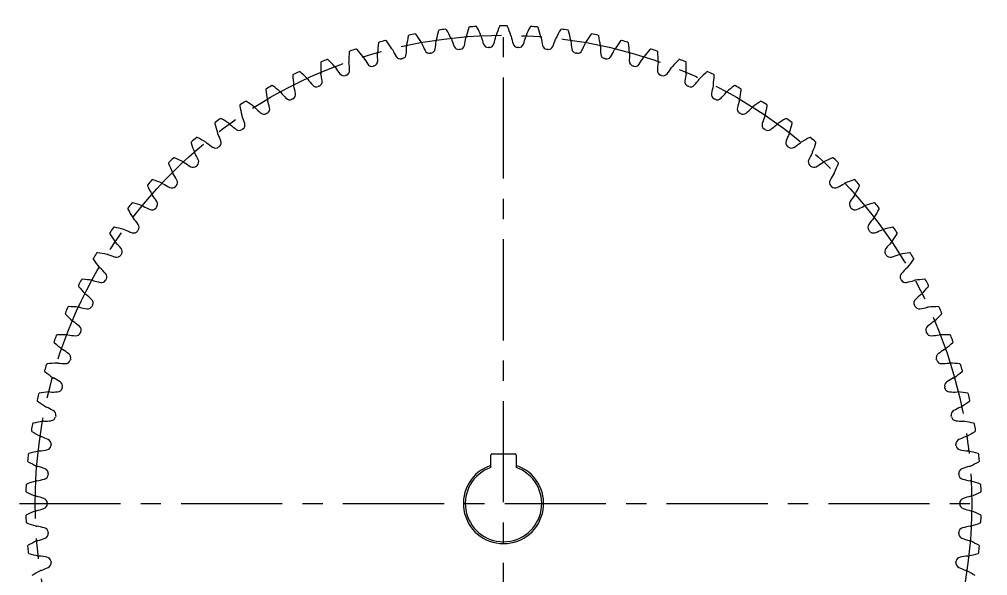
# Model space of a CAD drawing. Extents: x -1 to 233, y -13 to 175.
# Drawn here: x -1 to 151, y 73.7 to 161 of the extents above; entities that cross this region are included whole.
import ezdxf

# ---------------------------------------------------------------- set-up
doc = ezdxf.new("R2010")
doc.units = 0
doc.header["$LTSCALE"] = 0.5
doc.linetypes.add('CENTER', pattern=[50.8, 31.75, -6.35, 6.35, -6.35])
doc.layers.add('MSM_CENTER', color=1, linetype='CENTER')
doc.layers.add('MSM_CONTINUOUS', color=7, linetype='CONTINUOUS')

msp = doc.modelspace()

# ---------------------------------------------------------------- linework, layer by layer
at = {"layer": 'MSM_CENTER'}
for p, q in [((75, 9), (75, 161)), ((-1, 85), (151, 85))]:
    msp.add_line(p, q, dxfattribs=at)
msp.add_circle((75, 85), 73.5, dxfattribs=at)
at = {"layer": 'MSM_CONTINUOUS'}
for p, q in [((73.2, 92.8), (76.8, 92.8)), ((73, 90.66), (73, 92.6)), ((77, 92.6), (77, 90.66))]:
    msp.add_line(p, q, dxfattribs=at)
for centre, radius, start, end in [((92.74, 151.75), 24.5, 161.049, 164.5918), ((69.71, 159.66), 0.15, 94.0565, 161.049), ((75, 85), 75, 93.2904, 94.0565), ((70.7, 159.73), 0.15, 26.2979, 93.2904), ((48.87, 148.94), 24.5, 22.7551, 26.2979), ((96.98, 150.48), 24.5, 157.3755, 160.9184), ((74.5, 159.85), 0.15, 90.383, 157.3756), ((75, 85), 75, 89.617, 90.383), ((75.5, 159.85), 0.15, 22.6245, 89.617), ((53.02, 150.48), 24.5, 19.0816, 22.6245), ((101.13, 148.94), 24.5, 153.7021, 157.2449), ((79.3, 159.73), 0.15, 86.7096, 153.7021), ((75, 85), 75, 85.9435, 86.7096), ((80.29, 159.66), 0.15, 18.9508, 85.9435), ((57.26, 151.75), 24.5, 15.4082, 18.951), ((84.05, 153.47), 24.5, 168.396, 171.9388), ((60.2, 158.37), 0.15, 101.4035, 168.396), ((75, 85), 75, 100.6374, 101.4035), ((61.18, 158.56), 0.15, 33.6449, 100.6374), ((40.91, 145.07), 24.5, 30.102, 33.6449), ((88.42, 152.75), 24.5, 164.7225, 168.2653), ((64.93, 159.17), 0.15, 97.73, 164.7225), ((75, 85), 75, 96.9639, 97.73), ((65.92, 159.3), 0.15, 29.9714, 96.9639), ((44.83, 147.13), 24.5, 26.4286, 29.9714), ((47.53, 161.21), 21.78, 348.6007, 351.8292), ((70.32, 157.93), 1.25, 164.5918, 171.8292), ((70.32, 157.93), 1.25, 15.5177, 22.7551), ((92.5, 164.09), 21.78, 195.5177, 198.7463), ((52.47, 162.81), 21.78, 344.9272, 348.1557), ((75, 158.08), 1.25, 160.9183, 168.1557), ((75, 158.08), 1.25, 11.8443, 19.0816), ((97.53, 162.81), 21.78, 191.8443, 195.0728), ((57.5, 164.09), 21.78, 341.2537, 344.4823), ((79.68, 157.93), 1.25, 157.2449, 164.4823), ((79.68, 157.93), 1.25, 8.1708, 15.4082), ((102.47, 161.21), 21.78, 188.1708, 191.3993), ((105.17, 147.13), 24.5, 150.0286, 153.5714), ((84.08, 159.3), 0.15, 83.0361, 150.0286), ((75, 85), 75, 82.27, 83.0361), ((85.07, 159.17), 0.15, 15.2775, 82.27), ((61.58, 152.75), 24.5, 11.7347, 15.2775), ((109.09, 145.07), 24.5, 146.3551, 149.898), ((88.82, 158.56), 0.15, 79.3626, 146.3551), ((75, 85), 75, 78.5965, 79.3626), ((89.8, 158.37), 0.15, 11.604, 78.5965), ((65.95, 153.47), 24.5, 8.0612, 11.604), ((79.65, 153.91), 24.5, 172.0694, 175.6122), ((55.53, 157.27), 0.15, 105.0769, 172.0694), ((75, 85), 75, 104.3108, 105.0769), ((56.5, 157.53), 0.15, 37.3183, 104.3108), ((37.13, 142.77), 24.5, 33.7755, 37.3183), ((38.01, 157.07), 21.78, 355.9476, 359.1762), ((61.03, 156.74), 1.25, 171.9387, 179.1762), ((61.03, 156.74), 1.25, 22.8647, 30.1021), ((82.24, 165.68), 21.78, 202.8647, 206.0932), ((42.7, 159.29), 21.78, 352.2741, 355.5027), ((65.65, 157.48), 1.25, 168.2653, 175.5027), ((65.65, 157.48), 1.25, 19.1912, 26.4286), ((87.4, 165.05), 21.78, 199.1912, 202.4197), ((67.96, 157.03), 0.75, 202.4197, 275.5815), ((68.14, 157.05), 0.75, 275.4389, 348.6007), ((72.59, 157.33), 0.75, 198.7463, 271.908), ((75, 85), 71.62, 91.7655, 91.908), ((72.77, 157.34), 0.75, 271.7655, 344.9272), ((77.23, 157.34), 0.75, 195.0728, 268.2345), ((75, 85), 71.62, 88.092, 88.2345), ((77.41, 157.33), 0.75, 268.092, 341.2537), ((81.86, 157.05), 0.75, 191.3993, 264.5611), ((82.04, 157.03), 0.75, 264.4186, 337.5803), ((62.6, 165.05), 21.78, 337.5803, 340.8088), ((84.35, 157.48), 1.25, 153.5714, 160.8088), ((84.35, 157.48), 1.25, 4.4973, 11.7347), ((107.3, 159.29), 21.78, 184.4973, 187.7259), ((67.76, 165.68), 21.78, 333.9068, 337.1353), ((88.97, 156.74), 1.25, 149.898, 157.1353), ((88.97, 156.74), 1.25, 0.8238, 8.0612), ((111.99, 157.07), 21.78, 180.8238, 184.0524), ((112.87, 142.77), 24.5, 142.6817, 146.2245), ((93.5, 157.53), 0.15, 75.6892, 142.6817), ((75, 85), 75, 74.9231, 75.6892), ((94.47, 157.27), 0.15, 7.9306, 74.9231), ((70.35, 153.91), 24.5, 4.3878, 7.9306), ((75.22, 154.07), 24.5, 175.7429, 179.2857), ((50.94, 155.88), 0.15, 108.7504, 175.7429), ((75, 85), 75, 107.9843, 108.7504), ((51.89, 156.19), 0.15, 40.9918, 107.9843), ((33.51, 140.22), 24.5, 37.449, 40.9918), ((51.97, 154.36), 1.25, 30.2116, 37.449), ((56.46, 155.69), 1.25, 175.6122, 182.8496), ((33.47, 154.55), 21.78, 359.6211, 2.8496), ((56.46, 155.69), 1.25, 26.5381, 33.7755), ((77.06, 165.98), 21.78, 206.5381, 209.7667), ((58.81, 155.54), 0.75, 209.7667, 282.9284), ((58.98, 155.58), 0.75, 282.7859, 355.9476), ((63.36, 156.43), 0.75, 206.0932, 279.2549), ((75, 85), 71.62, 99.1124, 99.2549), ((63.54, 156.46), 0.75, 279.1124, 352.2741), ((75, 85), 71.62, 95.4389, 95.5815), ((75, 85), 71.62, 84.4185, 84.5611), ((86.46, 156.46), 0.75, 187.7259, 260.8876), ((75, 85), 71.62, 80.7451, 80.8876), ((86.64, 156.43), 0.75, 260.7451, 333.9068), ((91.02, 155.58), 0.75, 184.0524, 257.2141), ((91.19, 155.54), 0.75, 257.0716, 330.2333), ((72.94, 165.98), 21.78, 330.2333, 333.4619), ((93.54, 155.69), 1.25, 146.2245, 153.4619), ((116.53, 154.55), 21.78, 177.1504, 180.3789), ((93.54, 155.69), 1.25, 357.1504, 4.3878), ((98.03, 154.36), 1.25, 142.551, 149.7884), ((116.49, 140.22), 24.5, 139.0082, 142.551), ((98.11, 156.19), 0.15, 72.0157, 139.0082), ((75, 85), 75, 71.2496, 72.0157), ((99.06, 155.88), 0.15, 4.2571, 71.2496), ((74.78, 154.07), 24.5, 0.7143, 4.2571), ((46.45, 154.19), 0.15, 112.4239, 179.4164), ((70.8, 153.94), 24.5, 179.4164, 182.9592), ((75, 85), 75, 111.6578, 112.4239), ((47.38, 154.57), 0.15, 44.6651, 111.6578), ((30.06, 137.45), 24.5, 41.1224, 44.6653), ((47.57, 152.74), 1.25, 33.8851, 41.1225), ((51.97, 154.36), 1.25, 179.2857, 186.5231), ((29.1, 151.74), 21.78, 3.2946, 6.5231), ((71.87, 165.95), 21.78, 210.2116, 213.4401), ((54.32, 154.36), 0.75, 213.4401, 286.6019), ((75, 85), 71.62, 106.4594, 106.6019), ((54.49, 154.41), 0.75, 286.4594, 359.6211), ((75, 85), 71.62, 102.7859, 102.9284), ((75, 85), 71.62, 77.0716, 77.2141), ((95.51, 154.41), 0.75, 180.3789, 253.5406), ((75, 85), 71.62, 73.3981, 73.5406), ((95.68, 154.36), 0.75, 253.3982, 326.5599), ((78.13, 165.95), 21.78, 326.5599, 329.7884), ((120.9, 151.74), 21.78, 173.4769, 176.7054), ((98.03, 154.36), 1.25, 353.4769, 0.7143), ((102.43, 152.74), 1.25, 138.8775, 146.1149), ((119.94, 137.45), 24.5, 135.3347, 138.8776), ((102.62, 154.57), 0.15, 68.3422, 135.3347), ((75, 85), 75, 67.5761, 68.3422), ((103.55, 154.19), 0.15, 0.5836, 67.5761), ((79.2, 153.94), 24.5, 357.0408, 0.5836), ((42.07, 152.22), 0.15, 116.0973, 183.0898), ((66.39, 153.53), 24.5, 183.0898, 186.6327), ((75, 85), 75, 115.3312, 116.0973), ((42.98, 152.65), 0.15, 48.3387, 115.3312), ((26.79, 134.46), 24.5, 44.7959, 48.3387), ((47.57, 152.74), 1.25, 182.9592, 190.1966), ((24.91, 148.67), 21.78, 6.968, 10.1966), ((66.69, 165.58), 21.78, 213.8851, 217.1136), ((49.92, 152.89), 0.75, 217.1136, 290.2753), ((75, 85), 71.62, 110.1328, 110.2753), ((50.09, 152.95), 0.75, 290.1328, 3.2946), ((99.91, 152.95), 0.75, 176.7054, 249.8672), ((75, 85), 71.62, 69.7247, 69.8672), ((100.08, 152.89), 0.75, 249.7247, 322.8864), ((83.31, 165.58), 21.78, 322.8864, 326.1149), ((125.09, 148.67), 21.78, 169.8034, 173.032), ((102.43, 152.74), 1.25, 349.8034, 357.0408), ((123.21, 134.46), 24.5, 131.6613, 135.2041), ((107.02, 152.65), 0.15, 64.6688, 131.6613), ((75, 85), 75, 63.9027, 64.6688), ((83.61, 153.53), 24.5, 353.3673, 356.9102), ((107.93, 152.22), 0.15, 356.9102, 63.9027), ((75, 85), 75, 119.0047, 119.7708), ((38.71, 150.46), 0.15, 52.0122, 119.0047), ((23.72, 131.27), 24.5, 48.4694, 52.0122), ((43.29, 150.85), 1.25, 186.6326, 193.87), ((20.94, 145.33), 21.78, 10.6415, 13.87), ((43.29, 150.85), 1.25, 37.5585, 44.7959), ((61.54, 164.88), 21.78, 217.5585, 220.7871), ((45.62, 151.14), 0.75, 220.7871, 293.9488), ((75, 85), 71.62, 113.8063, 113.9488), ((45.79, 151.22), 0.75, 293.8063, 6.968), ((104.21, 151.22), 0.75, 173.032, 246.1937), ((75, 85), 71.62, 66.0512, 66.1937), ((104.38, 151.14), 0.75, 246.0512, 319.2129), ((88.46, 164.88), 21.78, 319.2129, 322.4415), ((106.71, 150.85), 1.25, 135.2041, 142.4415), ((129.06, 145.33), 21.78, 166.13, 169.3585), ((106.71, 150.85), 1.25, 346.13, 353.3674), ((126.28, 131.27), 24.5, 127.9878, 131.5306), ((111.29, 150.46), 0.15, 60.9953, 127.9878), ((75, 85), 75, 60.2292, 60.9953), ((37.83, 149.97), 0.15, 119.7708, 186.7633), ((62.02, 152.84), 24.5, 186.7633, 190.3061), ((39.14, 148.68), 1.25, 41.232, 48.4694), ((56.45, 163.85), 21.78, 221.232, 224.4605), ((41.6, 149.21), 0.75, 297.4798, 10.6415), ((108.4, 149.21), 0.75, 169.3585, 242.5202), ((93.55, 163.85), 21.78, 315.5395, 318.768), ((110.86, 148.68), 1.25, 131.5306, 138.768), ((87.98, 152.84), 24.5, 349.6939, 353.2367), ((112.17, 149.97), 0.15, 353.2367, 60.2292), ((33.75, 147.46), 0.15, 123.4443, 190.4368), ((75, 85), 75, 122.6782, 123.4443), ((34.59, 148), 0.15, 55.6857, 122.6782), ((20.86, 127.89), 24.5, 52.1429, 55.6857), ((39.14, 148.68), 1.25, 190.3061, 197.5435), ((17.18, 141.74), 21.78, 14.315, 17.5435), ((41.44, 149.13), 0.75, 224.4605, 297.6223), ((75, 85), 71.62, 117.4798, 117.6223), ((75, 85), 71.62, 62.3777, 62.5202), ((108.56, 149.13), 0.75, 242.3777, 315.5395), ((132.82, 141.74), 21.78, 162.4565, 165.685), ((110.86, 148.68), 1.25, 342.4565, 349.6939), ((129.14, 127.89), 24.5, 124.3143, 127.8571), ((115.41, 148), 0.15, 57.3218, 124.3143), ((75, 85), 75, 56.5557, 57.3218), ((116.25, 147.46), 0.15, 349.5632, 56.5557), ((57.7, 151.87), 24.5, 190.4368, 193.9796), ((35.13, 146.25), 1.25, 193.9796, 201.217), ((35.13, 146.25), 1.25, 44.9055, 52.1429), ((51.44, 162.5), 21.78, 224.9055, 228.134), ((37.4, 146.84), 0.75, 228.134, 301.2957), ((75, 85), 71.62, 121.1532, 121.2957), ((37.56, 146.94), 0.75, 301.1532, 14.315), ((112.44, 146.94), 0.75, 165.685, 238.8468), ((75, 85), 71.62, 58.7043, 58.8468), ((112.6, 146.84), 0.75, 238.7043, 311.866), ((98.56, 162.5), 21.78, 311.866, 315.0945), ((114.87, 146.25), 1.25, 127.8571, 135.0945), ((114.87, 146.25), 1.25, 338.783, 346.0204), ((92.3, 151.87), 24.5, 346.0204, 349.5632), ((29.83, 144.69), 0.15, 127.1177, 194.1103), ((53.45, 150.62), 24.5, 194.1102, 197.6531), ((75, 85), 75, 126.3516, 127.1177), ((30.63, 145.28), 0.15, 59.359, 126.3516), ((18.22, 124.33), 24.5, 55.8163, 59.3591), ((31.29, 143.57), 1.25, 48.5789, 55.8163), ((46.52, 160.83), 21.78, 228.5789, 231.8075), ((13.67, 137.92), 21.78, 17.9884, 21.217), ((33.67, 144.41), 0.75, 304.8267, 17.9884), ((116.33, 144.41), 0.75, 162.0116, 235.1733), ((136.33, 137.92), 21.78, 158.783, 162.0116), ((103.48, 160.83), 21.78, 308.1925, 311.4211), ((118.71, 143.57), 1.25, 124.1837, 131.4211), ((131.78, 124.33), 24.5, 120.6409, 124.1837), ((119.37, 145.28), 0.15, 53.6484, 120.6409), ((75, 85), 75, 52.8823, 53.6484), ((96.55, 150.62), 24.5, 342.3469, 345.8898), ((120.17, 144.69), 0.15, 345.8898, 52.8823), ((31.29, 143.57), 1.25, 197.653, 204.8904), ((10.4, 133.88), 21.78, 21.6619, 24.8904), ((33.52, 144.31), 0.75, 231.8075, 304.9692), ((75, 85), 71.62, 124.8267, 124.9692), ((75, 85), 71.62, 55.0308, 55.1733), ((116.48, 144.31), 0.75, 235.0308, 308.1925), ((139.6, 133.88), 21.78, 155.1096, 158.3381), ((118.71, 143.57), 1.25, 335.1096, 342.347), ((26.1, 141.67), 0.15, 130.7912, 197.7837), ((49.29, 149.11), 24.5, 197.7837, 201.3265), ((75, 85), 75, 130.0251, 130.7912), ((26.86, 142.32), 0.15, 63.0326, 130.0251), ((15.82, 120.62), 24.5, 59.4898, 63.0326), ((27.63, 140.65), 1.25, 52.2524, 59.4898), ((41.72, 158.85), 21.78, 232.2524, 235.481), ((29.95, 141.64), 0.75, 308.5002, 21.6619), ((120.05, 141.64), 0.75, 158.3381, 231.4998), ((108.28, 158.85), 21.78, 304.519, 307.7476), ((122.37, 140.65), 1.25, 120.5102, 127.7476), ((134.18, 120.62), 24.5, 116.9674, 120.5102), ((123.14, 142.32), 0.15, 49.9749, 116.9674), ((75, 85), 75, 49.2088, 49.9749), ((100.71, 149.11), 24.5, 338.6735, 342.2163), ((123.9, 141.67), 0.15, 342.2163, 49.2088), ((27.63, 140.65), 1.25, 201.3265, 208.5639), ((7.4, 129.64), 21.78, 25.3354, 28.5639), ((29.8, 141.53), 0.75, 235.481, 308.6427), ((75, 85), 71.62, 128.5002, 128.6427), ((75, 85), 71.62, 51.3573, 51.4998), ((120.2, 141.53), 0.75, 231.3573, 304.519), ((142.6, 129.64), 21.78, 151.4361, 154.6646), ((122.37, 140.65), 1.25, 331.4361, 338.6735), ((22.57, 138.42), 0.15, 134.4647, 201.4572), ((45.23, 147.33), 24.5, 201.4572, 205), ((75, 85), 75, 133.6986, 134.4647), ((23.29, 139.12), 0.15, 66.7061, 133.6986), ((13.66, 116.75), 24.5, 63.1633, 66.7061), ((24.16, 137.5), 1.25, 55.9259, 63.1633), ((37.06, 156.57), 21.78, 235.9259, 239.1544), ((26.41, 138.64), 0.75, 312.1737, 25.3354), ((123.59, 138.64), 0.75, 154.6646, 227.8264), ((112.94, 156.57), 21.78, 300.8456, 304.0741), ((125.84, 137.5), 1.25, 116.8367, 124.0741), ((136.34, 116.75), 24.5, 113.2939, 116.8367), ((126.71, 139.12), 0.15, 46.3014, 113.2939), ((75, 85), 75, 45.5353, 46.3014), ((104.77, 147.33), 24.5, 335, 338.5428), ((127.43, 138.42), 0.15, 338.5426, 45.5353), ((24.16, 137.5), 1.25, 205, 212.2374), ((4.68, 125.22), 21.78, 29.0088, 32.2374), ((26.28, 138.52), 0.75, 239.1544, 312.3162), ((75, 85), 71.62, 132.1736, 132.3162), ((75, 85), 71.62, 47.6838, 47.8264), ((123.72, 138.52), 0.75, 227.6839, 300.8456), ((145.32, 125.22), 21.78, 147.7626, 150.9912), ((125.84, 137.5), 1.25, 327.7626, 335), ((75, 85), 75, 137.3721, 138.1381), ((19.93, 135.69), 0.15, 70.3796, 137.3721), ((11.75, 112.75), 24.5, 66.8367, 70.3796), ((23.07, 135.41), 0.75, 315.8471, 29.0088), ((126.93, 135.41), 0.75, 150.9912, 224.1529), ((138.25, 112.75), 24.5, 109.6204, 113.1633), ((130.07, 135.69), 0.15, 42.6279, 109.6204), ((75, 85), 75, 41.8619, 42.6279), ((19.26, 134.95), 0.15, 138.1381, 205.1307), ((41.3, 145.29), 24.5, 205.1306, 208.6735), ((20.9, 134.13), 1.25, 59.5994, 66.8368), ((32.55, 153.99), 21.78, 239.5994, 242.8279), ((22.95, 135.29), 0.75, 242.8279, 315.9896), ((75, 85), 71.62, 135.8471, 135.9896), ((75, 85), 71.62, 44.0104, 44.1529), ((127.05, 135.29), 0.75, 224.0104, 297.1721), ((117.45, 153.99), 21.78, 297.1721, 300.4006), ((129.1, 134.13), 1.25, 113.1633, 120.4006), ((108.7, 145.29), 24.5, 331.3265, 334.8694), ((130.74, 134.95), 0.15, 334.8694, 41.8619), ((20.9, 134.13), 1.25, 208.6735, 215.9108), ((2.25, 120.63), 21.78, 32.6823, 35.9109), ((19.95, 131.98), 0.75, 319.5206, 32.6823), ((130.05, 131.98), 0.75, 147.3177, 220.4794), ((147.75, 120.63), 21.78, 144.0891, 147.3177), ((129.1, 134.13), 1.25, 324.0892, 331.3265), ((16.17, 131.28), 0.15, 141.8116, 208.8041), ((37.51, 143.01), 24.5, 208.8041, 212.3469), ((75, 85), 75, 141.0455, 141.8116), ((16.79, 132.06), 0.15, 74.053, 141.0455), ((10.1, 108.65), 24.5, 70.5102, 74.053), ((17.86, 130.57), 1.25, 63.2728, 70.5102), ((28.22, 151.13), 21.78, 243.2728, 246.5014), ((19.83, 131.85), 0.75, 246.5014, 319.6631), ((75, 85), 71.62, 139.5206, 139.6631), ((75, 85), 71.62, 40.3369, 40.4794), ((130.17, 131.85), 0.75, 220.3369, 293.4986), ((121.78, 151.13), 21.78, 293.4986, 296.7272), ((132.14, 130.57), 1.25, 109.4898, 116.7272), ((139.9, 108.65), 24.5, 105.947, 109.4898), ((133.21, 132.06), 0.15, 38.9545, 105.947), ((112.49, 143.01), 24.5, 327.6531, 331.1959), ((75, 85), 75, 38.1884, 38.9545), ((133.83, 131.28), 0.15, 331.1959, 38.1884), ((17.86, 130.57), 1.25, 212.3469, 219.5843), ((0.12, 115.9), 21.78, 36.3558, 39.5843), ((149.88, 115.9), 21.78, 140.4157, 143.6442), ((132.14, 130.57), 1.25, 320.4157, 327.6531), ((75, 85), 75, 144.719, 145.4851), ((13.9, 128.23), 0.15, 77.7265, 144.719), ((8.72, 104.44), 24.5, 74.1837, 77.7265), ((15.06, 126.81), 1.25, 66.9463, 74.1837), ((24.08, 148), 21.78, 246.9463, 250.1748), ((16.94, 128.22), 0.75, 250.1748, 323.3366), ((75, 85), 71.62, 143.194, 143.3366), ((17.05, 128.36), 0.75, 323.194, 36.3558), ((132.95, 128.36), 0.75, 143.6442, 216.806), ((75, 85), 71.62, 36.6634, 36.806), ((133.06, 128.22), 0.75, 216.6635, 289.8252), ((125.92, 148), 21.78, 289.8252, 293.0537), ((134.94, 126.81), 1.25, 105.8163, 113.0537), ((141.28, 104.44), 24.5, 102.2735, 105.8163), ((136.1, 128.23), 0.15, 35.281, 102.2735), ((75, 85), 75, 34.5149, 35.281), ((13.33, 127.41), 0.15, 145.4851, 212.4776), ((33.87, 140.49), 24.5, 212.4776, 216.0204), ((116.13, 140.49), 24.5, 323.9796, 327.5224), ((136.67, 127.41), 0.15, 327.5224, 34.5149), ((15.06, 126.81), 1.25, 216.0204, 223.2578), ((-1.71, 111.03), 21.78, 40.0293, 43.2578), ((14.39, 124.56), 0.75, 326.8675, 40.0293), ((135.61, 124.56), 0.75, 139.9707, 213.1325), ((151.71, 111.03), 21.78, 136.7422, 139.9707), ((134.94, 126.81), 1.25, 316.7422, 323.9796), ((10.73, 123.37), 0.15, 149.1586, 216.1511), ((75, 85), 75, 148.3925, 149.1586), ((30.4, 137.74), 24.5, 216.1511, 219.6939), ((11.25, 124.23), 0.15, 81.3998, 148.3925), ((7.61, 100.15), 24.5, 77.8571, 81.4), ((12.5, 122.89), 1.25, 70.6198, 77.8572), ((20.14, 144.61), 21.78, 250.6198, 253.8483), ((14.29, 124.41), 0.75, 253.8483, 327.01), ((75, 85), 71.62, 146.8675, 147.01), ((75, 85), 71.62, 32.99, 33.1325), ((135.71, 124.41), 0.75, 212.99, 286.1517), ((129.86, 144.61), 21.78, 286.1517, 289.3802), ((137.5, 122.89), 1.25, 102.1429, 109.3802), ((142.39, 100.15), 24.5, 98.6, 102.1429), ((119.6, 137.74), 24.5, 320.3061, 323.8489), ((138.75, 124.23), 0.15, 31.6075, 98.6), ((75, 85), 75, 30.8414, 31.6075), ((139.27, 123.37), 0.15, 323.8488, 30.8414), ((12.5, 122.89), 1.25, 219.6939, 226.9313), ((-3.22, 106.07), 21.78, 43.7027, 46.9313), ((153.22, 106.07), 21.78, 133.0687, 136.2973), ((137.5, 122.89), 1.25, 313.0687, 320.3061), ((75, 85), 75, 152.0659, 152.832), ((8.87, 120.06), 0.15, 85.0733, 152.0659), ((6.78, 95.8), 24.5, 81.5306, 85.0734), ((11.98, 120.59), 0.75, 330.541, 43.7027), ((75, 85), 71.62, 150.541, 150.6835), ((138.02, 120.59), 0.75, 136.2973, 209.459), ((75, 85), 71.62, 29.3165, 29.459), ((143.22, 95.8), 24.5, 94.9266, 98.4694), ((141.13, 120.06), 0.15, 27.9341, 94.9266), ((75, 85), 75, 27.168, 27.9341), ((8.41, 119.18), 0.15, 152.832, 219.8246), ((27.11, 134.77), 24.5, 219.8245, 223.3673), ((10.2, 118.8), 1.25, 74.2932, 81.5306), ((16.44, 140.97), 21.78, 254.2932, 257.5218), ((11.89, 120.44), 0.75, 257.5218, 330.6835), ((138.11, 120.44), 0.75, 209.3165, 282.4782), ((133.56, 140.97), 21.78, 282.4782, 285.7068), ((139.8, 118.8), 1.25, 98.4694, 105.7068), ((122.89, 134.77), 24.5, 316.6327, 320.1755), ((141.59, 119.18), 0.15, 320.1753, 27.168), ((10.2, 118.8), 1.25, 223.3673, 230.6047), ((-4.41, 101.01), 21.78, 47.3762, 50.6047), ((154.41, 101.01), 21.78, 129.3953, 132.6238), ((139.8, 118.8), 1.25, 309.3953, 316.6327), ((75, 85), 75, 155.7394, 156.5055), ((6.76, 115.75), 0.15, 88.7469, 155.7394), ((6.23, 91.41), 24.5, 85.2041, 88.7469), ((8.17, 114.58), 1.25, 77.9667, 85.2041), ((12.97, 137.1), 21.78, 257.9667, 261.1952), ((9.75, 116.32), 0.75, 261.1952, 334.357), ((9.83, 116.48), 0.75, 334.2145, 47.3762), ((75, 85), 71.62, 154.2145, 154.357), ((140.17, 116.48), 0.75, 132.6238, 205.7855), ((75, 85), 71.62, 25.643, 25.7855), ((140.25, 116.32), 0.75, 205.6431, 278.8048), ((137.03, 137.1), 21.78, 278.8048, 282.0333), ((141.83, 114.58), 1.25, 94.7959, 102.0333), ((143.77, 91.41), 24.5, 91.2531, 94.7959), ((143.24, 115.75), 0.15, 24.2606, 91.2531), ((75, 85), 75, 23.4945, 24.2606), ((6.36, 114.84), 0.15, 156.5055, 223.498), ((24.02, 131.6), 24.5, 223.498, 227.0408), ((125.98, 131.6), 24.5, 312.9592, 316.502), ((143.64, 114.84), 0.15, 316.502, 23.4945), ((8.17, 114.58), 1.25, 227.0408, 234.2782), ((-5.27, 95.89), 21.78, 51.0497, 54.2782), ((7.95, 112.24), 0.75, 337.8879, 51.0497), ((142.05, 112.24), 0.75, 128.9503, 202.1121), ((155.27, 95.89), 21.78, 125.7218, 128.9503), ((141.83, 114.58), 1.25, 305.7218, 312.9592), ((75, 85), 75, 159.4129, 160.179), ((4.93, 111.32), 0.15, 92.4204, 159.4129), ((5.96, 86.99), 24.5, 88.8776, 92.4204), ((6.41, 110.24), 1.25, 81.6402, 88.8776), ((9.76, 133.02), 21.78, 261.6402, 264.8687), ((7.88, 112.08), 0.75, 264.8687, 338.0304), ((75, 85), 71.62, 157.8879, 158.0304), ((75, 85), 71.62, 21.9696, 22.1121), ((142.12, 112.08), 0.75, 201.9696, 275.1313), ((140.24, 133.02), 21.78, 275.1313, 278.3598), ((143.59, 110.24), 1.25, 91.1224, 98.3598), ((144.04, 86.99), 24.5, 87.5796, 91.1224), ((145.07, 111.32), 0.15, 20.5871, 87.5796), ((75, 85), 75, 19.821, 20.5871), ((4.58, 110.38), 0.15, 160.179, 227.1715), ((21.14, 128.24), 24.5, 227.1715, 230.7143), ((128.86, 128.24), 24.5, 309.2857, 312.8285), ((145.42, 110.38), 0.15, 312.8285, 19.821), ((6.41, 110.24), 1.25, 230.7143, 237.9517), ((-5.8, 90.72), 21.78, 54.7231, 57.9517), ((6.34, 107.89), 0.75, 341.5614, 54.7231), ((143.66, 107.89), 0.75, 125.2769, 198.4386), ((155.8, 90.72), 21.78, 122.0483, 125.2769), ((143.59, 110.24), 1.25, 302.0483, 309.2857), ((75, 85), 75, 163.0863, 163.8524), ((3.39, 106.78), 0.15, 96.0937, 163.0863), ((5.97, 82.56), 24.5, 92.551, 96.0938), ((4.94, 105.79), 1.25, 85.3136, 92.551), ((6.82, 128.74), 21.78, 265.3136, 268.5422), ((6.28, 107.72), 0.75, 268.5422, 341.7039), ((75, 85), 71.62, 161.5614, 161.7039), ((75, 85), 71.62, 18.2961, 18.4386), ((143.72, 107.72), 0.75, 198.2961, 271.4578), ((143.18, 128.74), 21.78, 271.4578, 274.6864), ((145.06, 105.79), 1.25, 87.449, 94.6864), ((144.03, 82.56), 24.5, 83.9062, 87.449), ((146.61, 106.78), 0.15, 16.9137, 83.9062), ((75, 85), 75, 16.1476, 16.9137), ((3.1, 105.82), 0.15, 163.8524, 230.845), ((18.48, 124.7), 24.5, 230.8449, 234.3878), ((131.52, 124.7), 24.5, 305.6122, 309.1551), ((146.9, 105.82), 0.15, 309.1549, 16.1476), ((4.94, 105.79), 1.25, 234.3877, 241.6251), ((-6, 85.54), 21.78, 58.3966, 61.6251), ((5.01, 103.45), 0.75, 345.2349, 58.3966), ((144.99, 103.45), 0.75, 121.6034, 194.7651), ((156, 85.54), 21.78, 118.3749, 121.6034), ((145.06, 105.79), 1.25, 298.3749, 305.6123), ((75, 85), 75, 166.7598, 167.5259), ((2.14, 102.14), 0.15, 99.7673, 166.7598), ((6.27, 78.15), 24.5, 96.2245, 99.7673), ((3.75, 101.26), 1.25, 88.9871, 96.2245), ((4.16, 124.28), 21.78, 268.9871, 272.2156), ((4.97, 103.27), 0.75, 272.2156, 345.3774), ((75, 85), 71.62, 165.2349, 165.3774), ((75, 85), 71.62, 14.6226, 14.7651), ((145.03, 103.27), 0.75, 194.6226, 267.7844), ((145.84, 124.28), 21.78, 267.7844, 271.0129), ((146.25, 101.26), 1.25, 83.7755, 91.0129), ((143.73, 78.15), 24.5, 80.2327, 83.7755), ((147.86, 102.14), 0.15, 13.2402, 80.2327), ((75, 85), 75, 12.4741, 13.2402), ((1.92, 101.17), 0.15, 167.5259, 234.5184), ((16.05, 121), 24.5, 234.5184, 238.0612), ((133.95, 121), 24.5, 301.9388, 305.4816), ((148.08, 101.17), 0.15, 305.4814, 12.4741), ((3.75, 101.26), 1.25, 238.0612, 245.2986), ((-5.87, 80.34), 21.78, 62.0701, 65.2986), ((3.98, 98.92), 0.75, 348.9084, 62.0701), ((146.02, 98.92), 0.75, 117.9299, 191.0917), ((155.87, 80.34), 21.78, 114.7014, 117.9299), ((146.25, 101.26), 1.25, 294.7014, 301.9388), ((75, 85), 75, 170.4333, 171.1994), ((1.19, 97.44), 0.15, 103.4406, 170.4333), ((6.85, 73.76), 24.5, 99.898, 103.4408), ((2.85, 96.66), 1.25, 92.6606, 99.898), ((1.78, 119.66), 21.78, 272.6606, 275.8891), ((3.94, 98.75), 0.75, 275.8891, 349.0508), ((75, 85), 71.62, 168.9083, 169.0508), ((75, 85), 71.62, 10.9492, 11.0917), ((146.06, 98.75), 0.75, 190.9492, 264.1109), ((148.22, 119.66), 21.78, 264.1109, 267.3394), ((147.15, 96.66), 1.25, 80.102, 87.3394), ((143.15, 73.76), 24.5, 76.5592, 80.102), ((148.81, 97.44), 0.15, 9.5667, 76.5592), ((75, 85), 75, 8.8006, 9.5667), ((1.03, 96.45), 0.15, 171.1994, 238.1919), ((13.87, 117.14), 24.5, 238.1919, 241.7347), ((136.13, 117.14), 24.5, 298.2653, 301.8081), ((148.97, 96.45), 0.15, 301.8081, 8.8006), ((2.85, 96.66), 1.25, 241.7347, 248.9721), ((-5.41, 75.17), 21.78, 65.7435, 68.9721), ((3.23, 94.34), 0.75, 352.5818, 65.7435), ((75, 85), 71.62, 172.5818, 172.7243), ((146.77, 94.34), 0.75, 114.2565, 187.4182), ((75, 85), 71.62, 7.2757, 7.4182), ((155.41, 75.17), 21.78, 111.0279, 114.2565), ((147.15, 96.66), 1.25, 291.0279, 298.2653), ((0.55, 92.69), 0.15, 107.1143, 174.1067), ((7.71, 69.41), 24.5, 103.5714, 107.1143), ((2.25, 92.02), 1.25, 96.334, 103.5714), ((-0.29, 114.9), 21.78, 276.334, 279.5626), ((3.21, 94.17), 0.75, 279.5626, 352.7243), ((73.2, 92.6), 0.2, 90, 180), ((76.8, 92.6), 0.2, 0, 90), ((146.79, 94.17), 0.75, 187.2757, 260.4374), ((150.29, 114.9), 21.78, 260.4374, 263.666), ((147.75, 92.02), 1.25, 76.4286, 83.666), ((142.29, 69.41), 24.5, 72.8857, 76.4286), ((149.45, 92.69), 0.15, 5.8933, 72.8857), ((75, 85), 75, 174.1067, 174.8728), ((0.45, 91.69), 0.15, 174.8728, 241.8654), ((11.93, 113.16), 24.5, 241.8653, 245.4082), ((138.07, 113.16), 24.5, 294.5918, 298.1347), ((75, 85), 75, 5.1272, 5.8933), ((149.55, 91.69), 0.15, 298.1347, 5.1272), ((2.25, 92.02), 1.25, 245.4082, 252.6455), ((-4.61, 70.04), 21.78, 69.417, 72.6455), ((2.78, 89.73), 0.75, 356.2553, 69.417), ((75, 85), 6.3, 108.5094, 71.4906), ((75, 85), 6, 109.4712, 70.5288), ((147.22, 89.73), 0.75, 110.583, 183.7447), ((154.61, 70.04), 21.78, 107.3545, 110.583), ((147.75, 92.02), 1.25, 287.3545, 294.5918), ((8.85, 65.13), 24.5, 107.2449, 110.7877), ((1.95, 87.34), 1.25, 100.0075, 107.2449), ((-2.05, 110.02), 21.78, 280.0075, 283.2361), ((2.77, 89.55), 0.75, 283.2361, 356.3978), ((75, 85), 71.62, 176.2553, 176.3978), ((75, 85), 71.62, 3.6022, 3.7447), ((147.23, 89.55), 0.75, 183.6022, 256.7639), ((152.05, 110.02), 21.78, 256.7639, 259.9925), ((148.05, 87.34), 1.25, 72.7551, 79.9925), ((141.15, 65.13), 24.5, 69.2123, 72.7551), ((75, 85), 75, 177.7802, 178.5463), ((0.17, 86.9), 0.15, 178.5463, 245.5388), ((0.21, 87.9), 0.15, 110.7877, 177.7802), ((10.26, 109.06), 24.5, 245.5388, 249.0816), ((139.74, 109.06), 24.5, 290.9184, 294.4612), ((149.79, 87.9), 0.15, 2.2198, 69.2123), ((149.83, 86.9), 0.15, 294.461, 1.4537), ((75, 85), 75, 1.4537, 2.2198), ((1.95, 87.34), 1.25, 249.0816, 256.319), ((-3.49, 64.97), 21.78, 73.0905, 76.319), ((2.63, 85.09), 0.75, 359.9288, 73.0905), ((147.37, 85.09), 0.75, 106.9095, 180.0713), ((153.49, 64.97), 21.78, 103.681, 106.9095), ((148.05, 87.34), 1.25, 283.681, 290.9184), ((10.26, 60.94), 24.5, 110.9184, 114.4612), ((1.95, 82.66), 1.25, 103.681, 110.9184), ((-3.49, 105.03), 21.78, 283.681, 286.9095), ((2.63, 84.91), 0.75, 286.9095, 0.0713), ((75, 85), 71.62, 179.9287, 180.0713), ((75, 85), 71.62, 359.9287, 0.0713), ((147.37, 84.91), 0.75, 179.9288, 253.0905), ((153.49, 105.03), 21.78, 253.0905, 256.319), ((148.05, 82.66), 1.25, 69.0816, 76.319), ((139.74, 60.94), 24.5, 65.5388, 69.0816), ((0.17, 83.1), 0.15, 114.4612, 181.4537), ((75, 85), 75, 181.4537, 182.2198), ((0.21, 82.1), 0.15, 182.2198, 249.2123), ((149.79, 82.1), 0.15, 290.7877, 357.7802), ((149.83, 83.1), 0.15, 358.5463, 65.5388), ((75, 85), 75, 357.7802, 358.5463), ((8.85, 104.87), 24.5, 249.2123, 252.7551), ((1.95, 82.66), 1.25, 252.7551, 259.9925), ((-2.05, 59.98), 21.78, 76.7639, 79.9925), ((2.77, 80.45), 0.75, 3.6022, 76.764), ((147.23, 80.45), 0.75, 103.2361, 176.3978), ((152.05, 59.98), 21.78, 100.0075, 103.2361), ((148.05, 82.66), 1.25, 280.0075, 287.2449), ((141.15, 104.87), 24.5, 287.2449, 290.7877), ((11.93, 56.84), 24.5, 114.5918, 118.1347), ((2.25, 77.98), 1.25, 107.3545, 114.5919), ((-4.61, 99.96), 21.78, 287.3545, 290.583), ((2.78, 80.27), 0.75, 290.583, 3.7447), ((75, 85), 71.62, 183.6022, 183.7447), ((75, 85), 71.62, 356.2553, 356.3978), ((147.22, 80.27), 0.75, 176.2553, 249.417), ((154.61, 99.96), 21.78, 249.417, 252.6455), ((147.75, 77.98), 1.25, 65.4082, 72.6455), ((138.07, 56.84), 24.5, 61.8653, 65.4082), ((0.45, 78.31), 0.15, 118.1347, 185.1272), ((75, 85), 75, 185.1272, 185.8933), ((75, 85), 75, 354.1067, 354.8728), ((149.55, 78.31), 0.15, 354.8728, 61.8654), ((0.55, 77.31), 0.15, 185.8933, 252.8858), ((7.71, 100.59), 24.5, 252.8857, 256.4286), ((2.25, 77.98), 1.25, 256.4285, 263.666), ((-0.29, 55.1), 21.78, 80.4374, 83.666), ((3.21, 75.83), 0.75, 7.2757, 80.4374), ((146.79, 75.83), 0.75, 99.5626, 172.7243), ((150.29, 55.1), 21.78, 96.334, 99.5626), ((147.75, 77.98), 1.25, 276.334, 283.5714), ((142.29, 100.59), 24.5, 283.5714, 287.1143), ((149.45, 77.31), 0.15, 287.1143, 354.1067), ((2.85, 73.34), 1.25, 111.0279, 118.2653), ((-5.41, 94.83), 21.78, 291.0279, 294.2565), ((3.23, 75.66), 0.75, 294.2565, 7.4182), ((75, 85), 71.62, 187.2757, 187.4182), ((146.77, 75.66), 0.75, 172.5818, 245.7435), ((75, 85), 71.62, 352.5818, 352.7243), ((155.41, 94.83), 21.78, 245.7435, 248.9721), ((147.15, 73.34), 1.25, 61.7347, 68.9721), ((13.87, 52.86), 24.5, 118.2653, 121.8081), ((136.13, 52.86), 24.5, 58.1919, 61.7347)]:
    msp.add_arc(centre, radius, start, end, dxfattribs=at)

doc.saveas('drawing.dxf')
